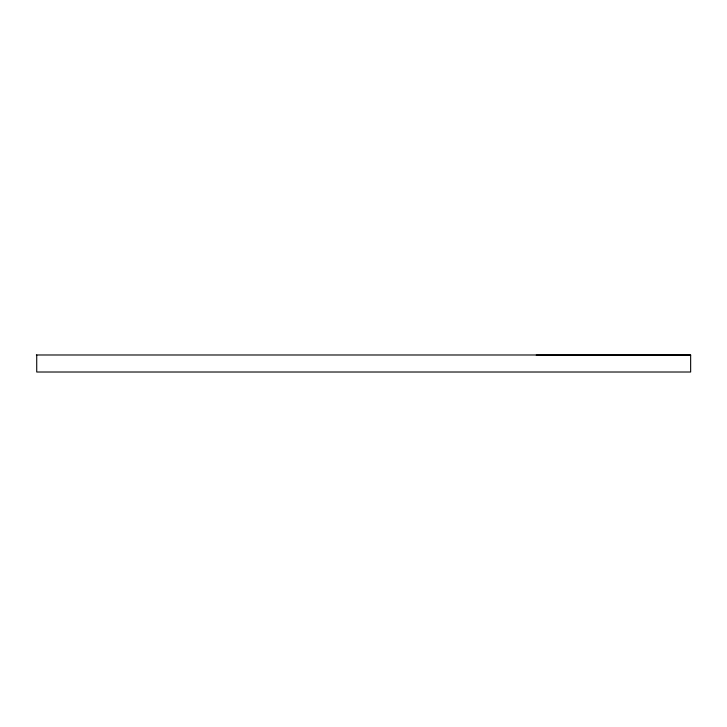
<?xml version="1.0" encoding="UTF-8"?>
<svg xmlns="http://www.w3.org/2000/svg" width="727" height="727" viewBox="0 0 727 727"><rect width="100%" height="100%" fill="white"/><g stroke="black" fill="none" stroke-linecap="round" stroke-linejoin="round"><path stroke-width="1.09" d="M36.35 354.985L690.65 354.985L690.65 372.015L36.723 372.015L36.723 354.985M536.253 355.139L690.65 355.121"/></g></svg>
